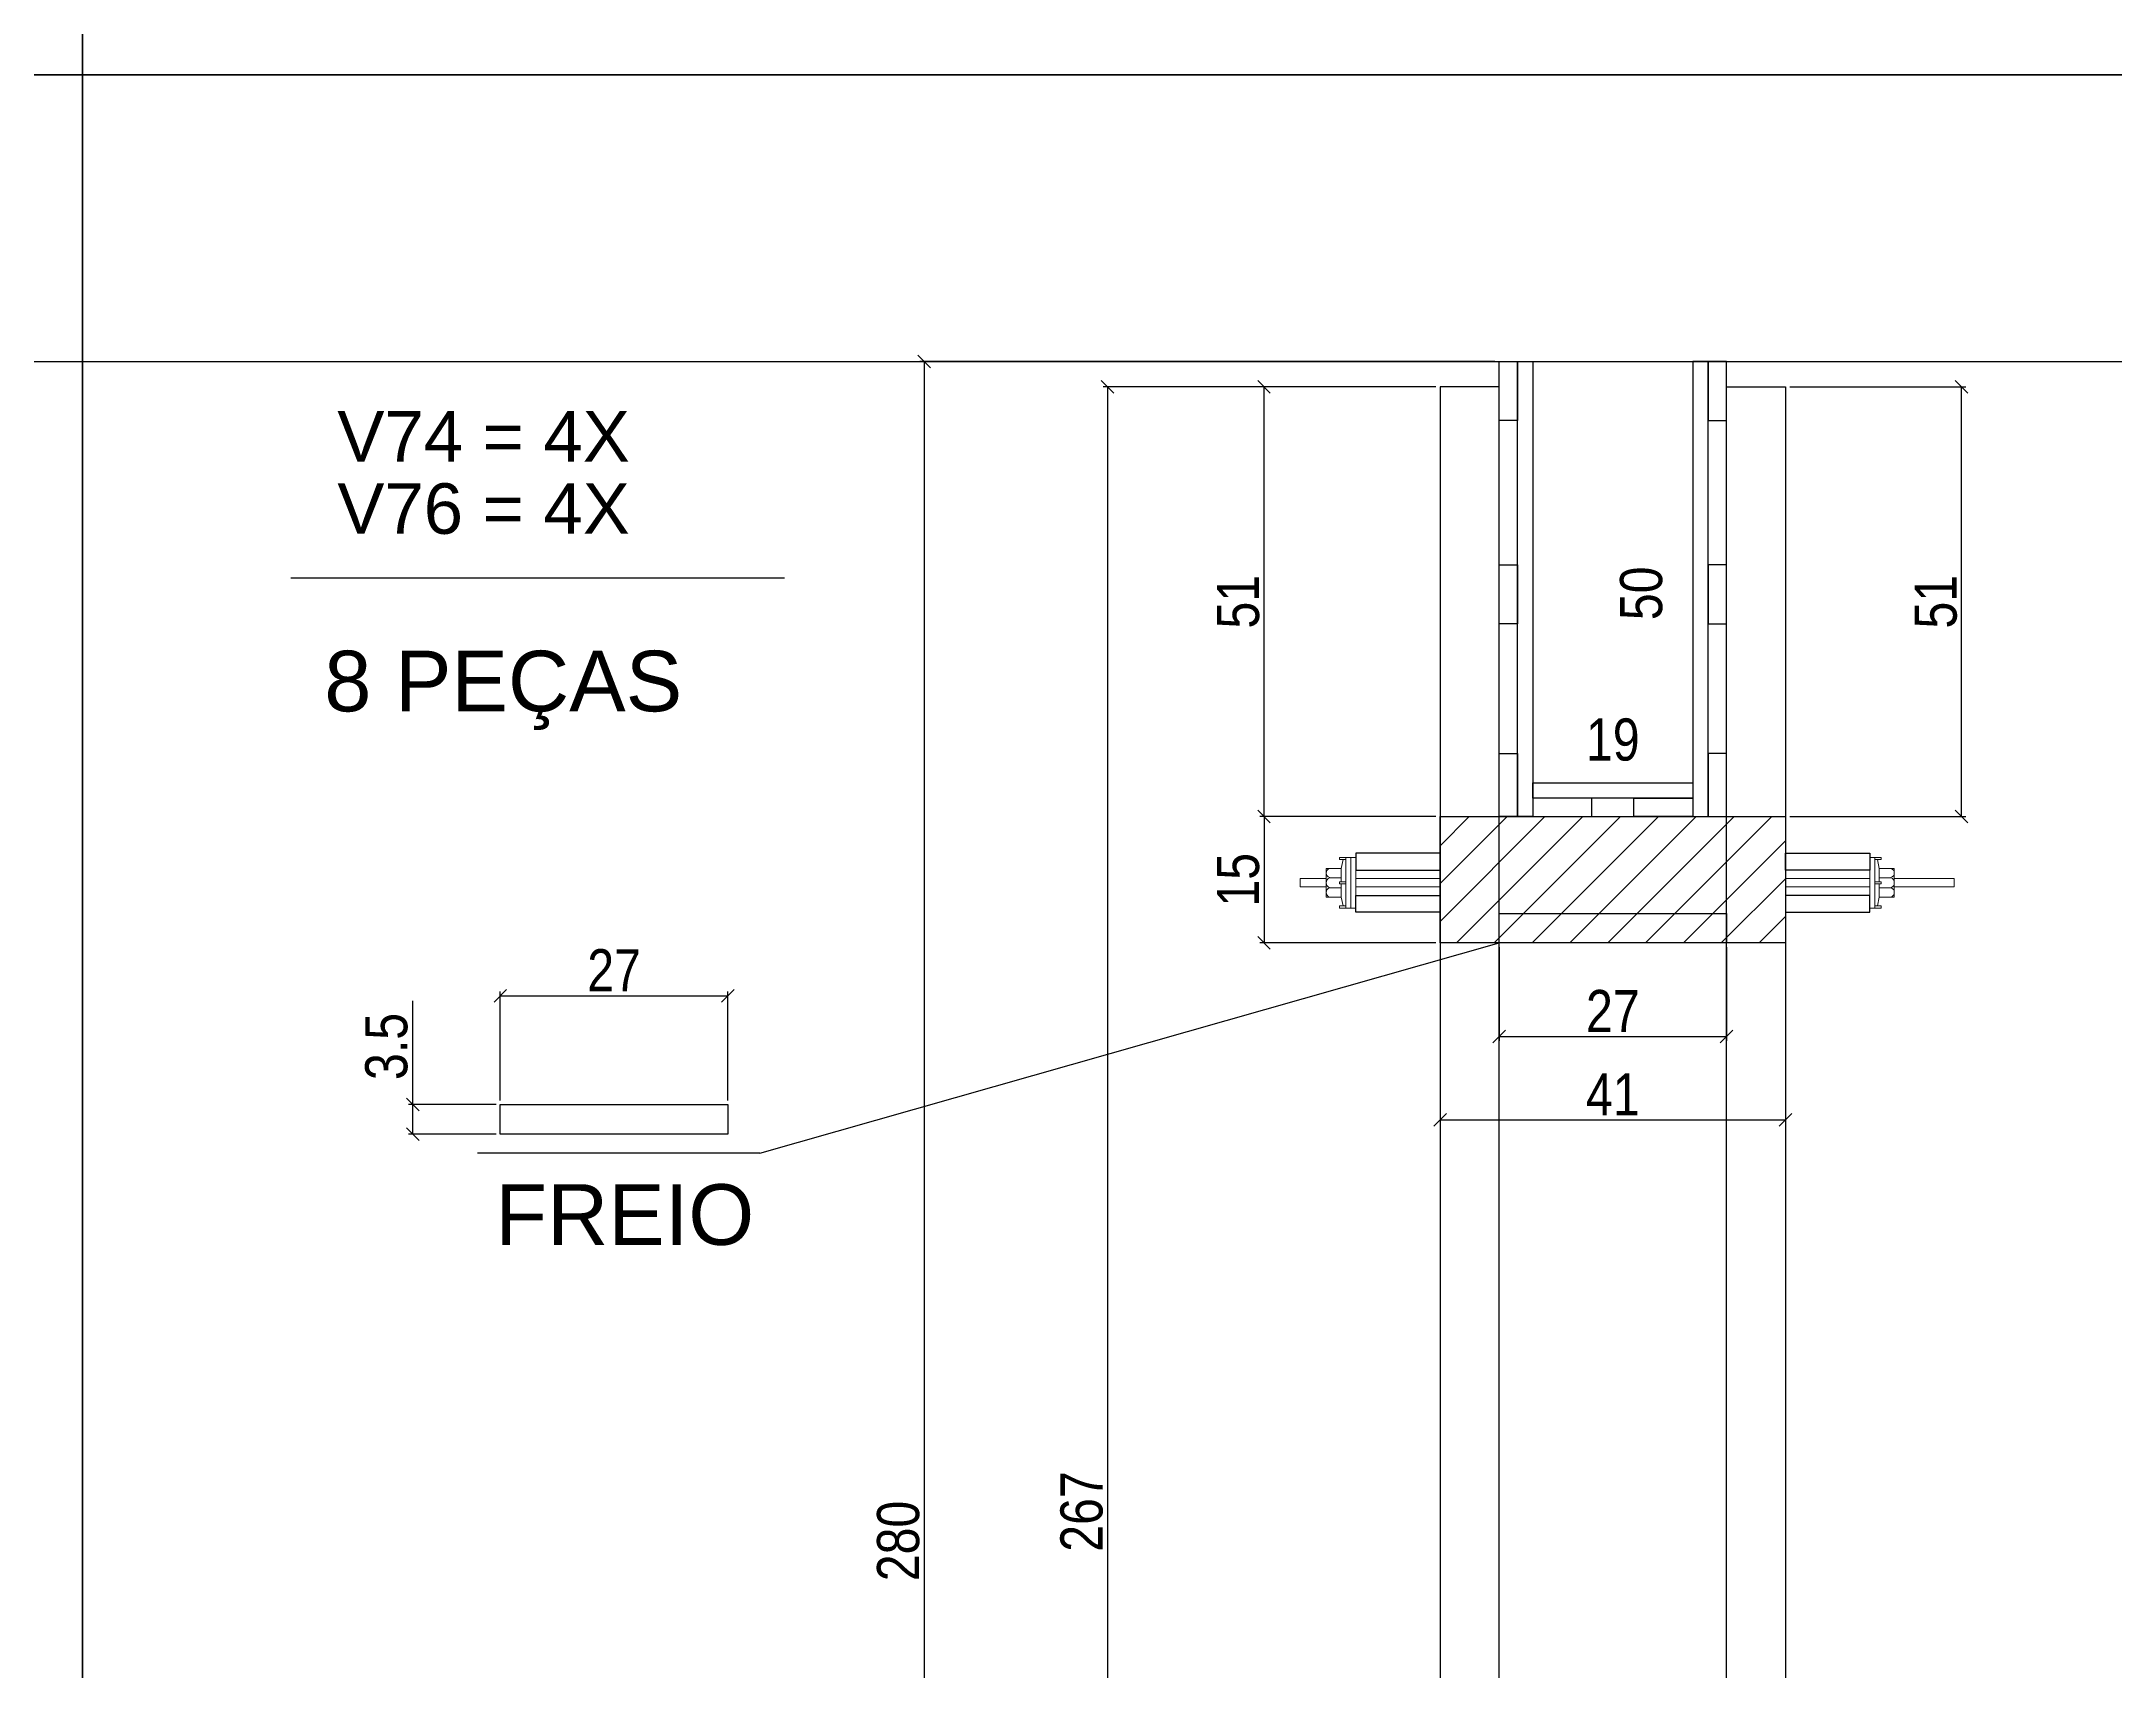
# Model space of a CAD drawing. Header units: millimetres. Extents: x 3247 to 10920, y 704 to 3817.
# Drawn here: x 4735.5 to 5227.6, y 1861.6 to 2248.5 of the extents above; entities that cross this region are included whole.
import ezdxf

# ---------------------------------------------------------------- set-up
doc = ezdxf.new("R2010")
doc.units = ezdxf.units.MM
for name, color, linetype in [('1', 1, 'Continuous'), ('COTA', 241, 'Continuous'), ('GARFOS OK', 3, 'Continuous'), ('Hachura', 253, 'Continuous'), ('Painéis', 200, 'Continuous'), ('SARR_3.5x7', 81, 'Continuous'), ('SARR_7x7', 40, 'Continuous'), ('TIRAS REESCORAMENTO', 252, 'Continuous'), ('VIGAS', 3, 'Continuous')]:
    doc.layers.add(name, color=color, linetype=linetype)
doc.layers.add('BARRA_ANCORAGEM', color=1, linetype='Continuous', lineweight=15)
doc.styles.add('COTA TECNICA 2X', font='techl___.ttf', dxfattribs={"height": 10})
doc.styles.add('R80-50', font='arial.ttf', dxfattribs={"height": 10})
doc.dimstyles.new('SECAO', dxfattribs={"dimscale": 0.333333, "dimtxt": 5, "dimasz": 9, "dimexe": 3, "dimexo": 3, "dimgap": 3, "dimtad": 1, "dimdec": 1, "dimlfac": 0.5, "dimzin": 12, "dimdsep": 46, "dimtxsty": 'COTA TECNICA 2X', "dimblk1": 'OBLIQUE', "dimblk2": 'OBLIQUE', "dimsah": 1, "dimcen": 0.9, "dimclrd": 4, "dimclre": 4, "dimclrt": 240, "dimadec": 1, "dimazin": 3, "dimtfac": 1, "dimtdec": 1, "dimtmove": 0, "dimatfit": 3, "dimfxl": 1, "dimtolj": 1, "dimtzin": 12, "dimarcsym": 0})

# ---------------------------------------------------------------- blocks, each defined once
blk = doc.blocks.new('_Oblique')
at = {"layer": '1', "color": 0, "lineweight": -2}
blk.add_line((-0.5, -0.5), (0.5, 0.5), dxfattribs=at)
blk = doc.blocks.new('*D320')
at = {"layer": 'COTA', "color": 4, "lineweight": -2, "transparency": 16777216}
for p, q in [((5066.51, 2166.46), (4987.55, 2166.46)), ((4988.55, 2166.46), (4988.55, 1632.37)), ((5066.51, 1632.37), (4987.55, 1632.37))]:
    blk.add_line(p, q, dxfattribs=at)
at = {"layer": 'Defpoints', "color": 0, "transparency": 16777216}
for p in [(5067.51, 2166.46), (4988.55, 1632.37), (5067.51, 1632.37)]:
    blk.add_point(p, dxfattribs=at)
at = {"layer": 'COTA', "color": 4, "lineweight": -2, "transparency": 16777216, "xscale": 3, "yscale": 3, "zscale": 3}
for p, rotation in [((4988.55, 2166.46), 90), ((4988.55, 1632.37), 270)]:
    blk.add_blockref('_Oblique', p, dxfattribs=dict(at, rotation=rotation))
at = {"layer": 'COTA', "color": 240, "transparency": 16777216, "insert": (4982.45, 1899.41), "char_height": 10, "attachment_point": 5, "rotation": 90, "style": 'COTA TECNICA 2X'}
blk.add_mtext('\\A1;267', dxfattribs=at)
blk = doc.blocks.new('*D326')
at = {"layer": 'COTA', "color": 4, "lineweight": -2, "transparency": 16777216}
for p, q in [((5066.51, 2166.46), (5024.71, 2166.46)), ((5025.71, 2064.41), (5025.71, 2166.46)), ((5066.51, 2064.41), (5024.71, 2064.41))]:
    blk.add_line(p, q, dxfattribs=at)
at = {"layer": 'Defpoints', "color": 0, "transparency": 16777216}
for p in [(5025.71, 2166.46), (5067.51, 2166.46), (5067.51, 2064.41)]:
    blk.add_point(p, dxfattribs=at)
at = {"layer": 'COTA', "color": 4, "lineweight": -2, "transparency": 16777216, "xscale": 3, "yscale": 3, "zscale": 3}
for p, rotation in [((5025.71, 2166.46), 90), ((5025.71, 2064.41), 270)]:
    blk.add_blockref('_Oblique', p, dxfattribs=dict(at, rotation=rotation))
at = {"layer": 'COTA', "color": 240, "transparency": 16777216, "insert": (5019.6, 2115.43), "char_height": 10, "attachment_point": 5, "rotation": 90, "style": 'COTA TECNICA 2X'}
blk.add_mtext('\\A1;51', dxfattribs=at)
blk = doc.blocks.new('*D327')
at = {"layer": 'COTA', "color": 4, "lineweight": -2, "transparency": 16777216}
for p, q in [((5080.51, 2172.46), (4944.05, 2172.46)), ((4945.05, 2172.46), (4945.05, 1612.37)), ((5066.51, 1612.37), (4944.05, 1612.37))]:
    blk.add_line(p, q, dxfattribs=at)
at = {"layer": 'Defpoints', "color": 0, "transparency": 16777216}
for p in [(5081.51, 2172.46), (4945.05, 1612.37), (5067.51, 1612.37)]:
    blk.add_point(p, dxfattribs=at)
at = {"layer": 'COTA', "color": 4, "lineweight": -2, "transparency": 16777216, "xscale": 3, "yscale": 3, "zscale": 3}
for p, rotation in [((4945.05, 2172.46), 90), ((4945.05, 1612.37), 270)]:
    blk.add_blockref('_Oblique', p, dxfattribs=dict(at, rotation=rotation))
at = {"layer": 'COTA', "color": 240, "transparency": 16777216, "insert": (4938.92, 1892.41), "char_height": 10, "attachment_point": 5, "rotation": 90, "style": 'COTA TECNICA 2X'}
blk.add_mtext('\\A1;280', dxfattribs=at)
blk = doc.blocks.new('*D329')
at = {"layer": 'Defpoints', "color": 0, "transparency": 16777216}
for p in [(5114.55, 2172.46), (5121.4, 2172.46), (5114.55, 2072.41)]:
    blk.add_point(p, dxfattribs=at)
at = {"layer": 'COTA', "color": 240, "transparency": 16777216, "insert": (5115.29, 2117.43), "char_height": 10, "attachment_point": 5, "rotation": 90, "style": 'COTA TECNICA 2X'}
blk.add_mtext('\\A1;50', dxfattribs=at)
blk = doc.blocks.new('*D330')
at = {"layer": 'Defpoints', "color": 0, "transparency": 16777216}
for p in [(5089.51, 2076.56), (5127.51, 2076.56), (5127.51, 2076.56)]:
    blk.add_point(p, dxfattribs=at)
at = {"layer": 'COTA', "color": 240, "transparency": 16777216, "insert": (5108.51, 2082.65), "char_height": 10, "attachment_point": 5, "style": 'COTA TECNICA 2X'}
blk.add_mtext('\\A1;19', dxfattribs=at)
blk = doc.blocks.new('A$C51C4441F')
at = {"layer": 'BARRA_ANCORAGEM'}
for p, q in [((-2.25, 3.4), (-1.79, 5.5)), ((-2.25, 3.4), (-5.81, 3.39)), ((-5.81, 3.39), (-5.81, -3.39)), ((-2.25, 1.2), (-5.02, 1.2)), ((-2.25, 3.4), (-2.25, 3.4)), ((-2.25, 3.4), (-2.25, 0.25)), ((-2.25, -3.4), (-5.81, -3.39)), ((-2.25, -1.2), (-5.02, -1.2)), ((-2.25, -0.25), (-2.25, -3.4)), ((-2.25, -3.4), (-1.79, -5.5))]:
    blk.add_line(p, q, dxfattribs=at)
for points in [[(-2.7, 6), (-1.2, 6), (-1.2, 5.5), (-2.7, 5.5)], [(-1.2, -6), (0, -6), (0, 6), (-1.2, 6)], [(-2.7, 0.25), (-1.2, 0.25), (-1.2, -0.25), (-2.7, -0.25)], [(-2.7, -6), (-1.2, -6), (-1.2, -5.5), (-2.7, -5.5)]]:
    blk.add_lwpolyline(points, close=True, dxfattribs=at)
for centre, radius, start, end in [((-4.66, 2.3), 1.15, 107.7845, 252.2718), ((-4.52, 0), 1.3, 112.648, 247.4083), ((-4.66, -2.3), 1.15, 107.7845, 252.2718)]:
    blk.add_arc(centre, radius, start, end, dxfattribs=at)
blk = doc.blocks.new('*D333')
at = {"layer": 'COTA', "color": 4, "lineweight": -2, "transparency": 16777216}
for p, q in [((4823.64, 1996.02), (4823.64, 2020.63)), ((4843.43, 1996.02), (4822.64, 1996.02)), ((4823.64, 1989.02), (4823.64, 1996.02)), ((4843.43, 1989.02), (4822.64, 1989.02))]:
    blk.add_line(p, q, dxfattribs=at)
at = {"layer": 'Defpoints', "color": 0, "transparency": 16777216}
for p in [(4823.64, 1996.02), (4844.43, 1996.02), (4844.43, 1989.02)]:
    blk.add_point(p, dxfattribs=at)
at = {"layer": 'COTA', "color": 4, "lineweight": -2, "transparency": 16777216, "xscale": 3, "yscale": 3, "zscale": 3}
for p, rotation in [((4823.64, 1996.02), 90), ((4823.64, 1989.02), 270)]:
    blk.add_blockref('_Oblique', p, dxfattribs=dict(at, rotation=rotation))
at = {"layer": 'COTA', "color": 240, "transparency": 16777216, "insert": (4817.42, 2009.83), "char_height": 10, "attachment_point": 5, "rotation": 90, "style": 'COTA TECNICA 2X'}
blk.add_mtext('\\A1;3.5', dxfattribs=at)
blk = doc.blocks.new('*D475')
at = {"layer": 'COTA', "color": 4, "lineweight": -2, "transparency": 16777216}
for p, q in [((4844.43, 1997.02), (4844.43, 2022.86)), ((4898.43, 1997.02), (4898.43, 2022.86)), ((4844.43, 2021.86), (4898.43, 2021.86))]:
    blk.add_line(p, q, dxfattribs=at)
at = {"layer": 'Defpoints', "color": 0, "transparency": 16777216}
for p in [(4898.43, 2021.86), (4844.43, 1996.02), (4898.43, 1996.02)]:
    blk.add_point(p, dxfattribs=at)
at = {"layer": 'COTA', "color": 4, "lineweight": -2, "transparency": 16777216, "xscale": 3, "yscale": 3, "zscale": 3, "rotation": 180}
blk.add_blockref('_Oblique', (4844.43, 2021.86), dxfattribs=at)
at = {"layer": 'COTA', "color": 4, "lineweight": -2, "transparency": 16777216, "xscale": 3, "yscale": 3, "zscale": 3}
blk.add_blockref('_Oblique', (4898.43, 2021.86), dxfattribs=at)
at = {"layer": 'COTA', "color": 240, "transparency": 16777216, "insert": (4871.43, 2027.93), "char_height": 10, "attachment_point": 5, "style": 'COTA TECNICA 2X'}
blk.add_mtext('\\A1;27', dxfattribs=at)
blk = doc.blocks.new('*D476')
at = {"layer": 'COTA', "color": 4, "lineweight": -2, "transparency": 16777216}
for p, q in [((5066.51, 2064.41), (5024.71, 2064.41)), ((5025.71, 2064.41), (5025.71, 2034.41)), ((5066.51, 2034.41), (5024.71, 2034.41))]:
    blk.add_line(p, q, dxfattribs=at)
at = {"layer": 'Defpoints', "color": 0, "transparency": 16777216}
for p in [(5067.51, 2064.41), (5025.71, 2034.41), (5067.51, 2034.41)]:
    blk.add_point(p, dxfattribs=at)
at = {"layer": 'COTA', "color": 4, "lineweight": -2, "transparency": 16777216, "xscale": 3, "yscale": 3, "zscale": 3}
for p, rotation in [((5025.71, 2064.41), 90), ((5025.71, 2034.41), 270)]:
    blk.add_blockref('_Oblique', p, dxfattribs=dict(at, rotation=rotation))
at = {"layer": 'COTA', "color": 240, "transparency": 16777216, "insert": (5019.6, 2049.41), "char_height": 10, "attachment_point": 5, "rotation": 90, "style": 'COTA TECNICA 2X'}
blk.add_mtext('\\A1;15', dxfattribs=at)
blk = doc.blocks.new('*D477')
at = {"layer": 'COTA', "color": 4, "lineweight": -2, "transparency": 16777216}
for p, q in [((5081.51, 2033.41), (5081.51, 2011.17)), ((5135.51, 2033.41), (5135.51, 2011.17)), ((5081.51, 2012.17), (5135.51, 2012.17))]:
    blk.add_line(p, q, dxfattribs=at)
at = {"layer": 'Defpoints', "color": 0, "transparency": 16777216}
for p in [(5081.51, 2034.41), (5135.51, 2034.41), (5135.51, 2012.17)]:
    blk.add_point(p, dxfattribs=at)
at = {"layer": 'COTA', "color": 4, "lineweight": -2, "transparency": 16777216, "xscale": 3, "yscale": 3, "zscale": 3, "rotation": 180}
blk.add_blockref('_Oblique', (5081.51, 2012.17), dxfattribs=at)
at = {"layer": 'COTA', "color": 4, "lineweight": -2, "transparency": 16777216, "xscale": 3, "yscale": 3, "zscale": 3}
blk.add_blockref('_Oblique', (5135.51, 2012.17), dxfattribs=at)
at = {"layer": 'COTA', "color": 240, "transparency": 16777216, "insert": (5108.51, 2018.24), "char_height": 10, "attachment_point": 5, "style": 'COTA TECNICA 2X'}
blk.add_mtext('\\A1;27', dxfattribs=at)
blk = doc.blocks.new('*D469')
at = {"layer": 'COTA', "color": 4, "lineweight": -2, "transparency": 16777216}
for p, q in [((5067.51, 2033.41), (5067.51, 1991.38)), ((5149.51, 2033.41), (5149.51, 1991.38)), ((5067.51, 1992.38), (5149.51, 1992.38))]:
    blk.add_line(p, q, dxfattribs=at)
at = {"layer": 'Defpoints', "color": 0, "transparency": 16777216}
for p in [(5067.51, 2034.41), (5149.51, 2034.41), (5149.51, 1992.38)]:
    blk.add_point(p, dxfattribs=at)
at = {"layer": 'COTA', "color": 4, "lineweight": -2, "transparency": 16777216, "xscale": 3, "yscale": 3, "zscale": 3, "rotation": 180}
blk.add_blockref('_Oblique', (5067.51, 1992.38), dxfattribs=at)
at = {"layer": 'COTA', "color": 4, "lineweight": -2, "transparency": 16777216, "xscale": 3, "yscale": 3, "zscale": 3}
blk.add_blockref('_Oblique', (5149.51, 1992.38), dxfattribs=at)
at = {"layer": 'COTA', "color": 240, "transparency": 16777216, "insert": (5108.51, 1998.45), "char_height": 10, "attachment_point": 5, "style": 'COTA TECNICA 2X'}
blk.add_mtext('\\A1;41', dxfattribs=at)
blk = doc.blocks.new('*D294')
at = {"layer": 'COTA', "color": 4, "lineweight": -2, "transparency": 16777216}
for p, q in [((5150.51, 2166.46), (5192.31, 2166.46)), ((5191.31, 2064.41), (5191.31, 2166.46)), ((5150.51, 2064.41), (5192.31, 2064.41))]:
    blk.add_line(p, q, dxfattribs=at)
at = {"layer": 'Defpoints', "color": 0, "transparency": 16777216}
for p in [(5149.51, 2166.46), (5191.31, 2166.46), (5149.51, 2064.41)]:
    blk.add_point(p, dxfattribs=at)
at = {"layer": 'COTA', "color": 4, "lineweight": -2, "transparency": 16777216, "xscale": 3, "yscale": 3, "zscale": 3}
for p, rotation in [((5191.31, 2166.46), 90), ((5191.31, 2064.41), 270)]:
    blk.add_blockref('_Oblique', p, dxfattribs=dict(at, rotation=rotation))
at = {"layer": 'COTA', "color": 240, "transparency": 16777216, "insert": (5185.2, 2115.43), "char_height": 10, "attachment_point": 5, "rotation": 90, "style": 'COTA TECNICA 2X'}
blk.add_mtext('\\A1;51', dxfattribs=at)

msp = doc.modelspace()

# ---------------------------------------------------------------- hatches: boundary and pattern name
at = {"layer": 'COTA'}
h = msp.add_hatch(dxfattribs=at)
h.set_pattern_fill('ANSI31', color=256, scale=2, style=0)
h.set_pattern_definition([(45, (-19547.4406, -211232.658), (-4.49012806, 4.49012806), [])])
h.paths.add_polyline_path([(5149.51, 2034.41), (5149.51, 2064.41), (5067.51, 2064.41), (5067.51, 2034.41)])

# ---------------------------------------------------------------- linework, layer by layer
at = {"layer": 'BARRA_ANCORAGEM'}
for points in [[(5046.31, 2054.71), (5047.51, 2054.71), (5047.51, 2042.71), (5046.31, 2042.71)], [(5170.71, 2054.71), (5169.51, 2054.71), (5169.51, 2042.71), (5170.71, 2042.71)], [(5034.31, 2047.71), (5040.5, 2047.71), (5040.5, 2049.71), (5034.31, 2049.71)], [(5047.51, 2047.71), (5067.51, 2047.71), (5067.51, 2049.71), (5047.51, 2049.71)], [(5169.51, 2047.71), (5149.51, 2047.71), (5149.51, 2049.71), (5169.51, 2049.71)], [(5175.32, 2047.71), (5189.51, 2047.71), (5189.51, 2049.71), (5175.32, 2049.71)]]:
    msp.add_lwpolyline(points, close=True, dxfattribs=at)
at = {"layer": 'COTA', "color": 1}
msp.add_line((3246.75, 2172.46), (6743.22, 2172.46), dxfattribs=at)
at = {"layer": 'GARFOS OK', "color": 3}
for q in [(5081.51, 2034.41), (4839.01, 1984.49)]:
    msp.add_line((4906.03, 1984.49), q, dxfattribs=at)
at = {"layer": 'Hachura', "color": 7}
msp.add_line((4794.71, 2121.09), (4911.86, 2121.09), dxfattribs=at)
at = {"layer": 'Painéis'}
msp.add_lwpolyline([(5149.51, 2034.41), (5067.51, 2034.41), (5067.51, 2064.41), (5149.51, 2064.41)], close=True, dxfattribs=at)
at = {"layer": 'SARR_3.5x7', "linetype": 'Continuous'}
msp.add_lwpolyline([(4844.43, 1996.02), (4898.43, 1996.02), (4898.43, 1989.02), (4844.43, 1989.02)], close=True, dxfattribs=at)
at = {"layer": 'SARR_7x7', "linetype": 'Continuous'}
for points in [[(5067.51, 1632.37), (5081.51, 1632.37), (5081.51, 2166.46), (5067.51, 2166.46)], [(5149.51, 1632.37), (5135.51, 1632.37), (5135.51, 2166.46), (5149.51, 2166.46)], [(5081.51, 2041.41), (5135.51, 2041.41), (5135.51, 2034.41), (5081.51, 2034.41)]]:
    msp.add_lwpolyline(points, close=True, dxfattribs=at)
at = {"layer": 'TIRAS REESCORAMENTO', "linetype": 'ByBlock'}
msp.add_line((5089.51, 2172.46), (5210.47, 2172.46), dxfattribs=at)
for points in [[(5081.51, 2172.46), (5085.91, 2172.46), (5085.91, 2158.46), (5081.51, 2158.46)], [(5135.51, 2172.46), (5131.11, 2172.46), (5131.11, 2158.46), (5135.51, 2158.46)], [(5081.51, 2124.17), (5085.91, 2124.17), (5085.91, 2110.17), (5081.51, 2110.17)], [(5135.51, 2124.17), (5131.11, 2124.17), (5131.11, 2110.17), (5135.51, 2110.17)], [(5081.51, 2079.41), (5085.91, 2079.41), (5085.91, 2064.41), (5081.51, 2064.41)], [(5135.51, 2079.41), (5131.11, 2079.41), (5131.11, 2064.41), (5135.51, 2064.41)], [(5127.51, 2068.81), (5089.51, 2068.81), (5089.51, 2072.41), (5127.51, 2072.41)], [(5103.51, 2064.41), (5103.51, 2068.81), (5089.51, 2068.81), (5089.51, 2064.41)], [(5113.47, 2064.41), (5113.47, 2068.81), (5127.51, 2068.81), (5127.51, 2064.41)], [(5047.51, 2051.71), (5067.51, 2051.71), (5067.51, 2055.71), (5047.51, 2055.71)], [(5169.51, 2051.71), (5149.51, 2051.71), (5149.51, 2055.71), (5169.51, 2055.71)], [(5047.51, 2045.71), (5067.51, 2045.71), (5067.51, 2041.71), (5047.51, 2041.71)], [(5169.51, 2045.71), (5149.51, 2045.71), (5149.51, 2041.71), (5169.51, 2041.71)]]:
    msp.add_lwpolyline(points, close=True, dxfattribs=at)
for points in [[(5089.51, 2064.41), (5085.91, 2064.41), (5085.91, 2172.46), (5089.51, 2172.46), (5089.51, 2064.41)], [(5127.51, 2064.41), (5131.11, 2064.41), (5131.11, 2172.46), (5127.51, 2172.46), (5127.51, 2064.41)]]:
    msp.add_lwpolyline(points, dxfattribs=at)
at = {"layer": 'VIGAS'}
for points in [[(4745.24, 2240.54), (4245.74, 2240.54), (4245.74, 3008.97), (4745.24, 3008.97)], [(5244.73, 2240.54), (4745.24, 2240.54), (4745.24, 3008.97), (5244.73, 3008.97)], [(4745.24, 1472.11), (4245.74, 1472.11), (4245.74, 2240.54), (4745.24, 2240.54)], [(5244.73, 1472.11), (4745.24, 1472.11), (4745.24, 2240.54), (5244.73, 2240.54)]]:
    msp.add_lwpolyline(points, close=True, dxfattribs=at)

# ---------------------------------------------------------------- block references
at = {"layer": 'BARRA_ANCORAGEM', "xscale": -1, "rotation": 180}
msp.add_blockref('A$C51C4441F', (5046.31, 2048.71), dxfattribs=at)
at = {"layer": 'BARRA_ANCORAGEM', "xscale": -1}
msp.add_blockref('A$C51C4441F', (5169.51, 2048.71), dxfattribs=at)

# ---------------------------------------------------------------- texts
at = {"layer": 'VIGAS', "color": 7, "style": 'R80-50'}
for s, p in [('V74 = 4X', (4805.75, 2148.69)), ('V76 = 4X', (4805.75, 2131.56))]:
    msp.add_text(s, height=12, dxfattribs=at).set_placement(p)
at = {"layer": 'VIGAS', "color": 7, "char_height": 14.4, "attachment_point": 1, "style": 'R80-50'}
for s, insert in [('8 PEÇAS', (4802.64, 2103.8)), ('FREIO', (4843.24, 1977.12))]:
    msp.add_mtext_dynamic_manual_height_columns(s, width=162.221, gutter_width=50, heights=[0], dxfattribs=dict(at, insert=insert))

# ---------------------------------------------------------------- dimensions: what is measured, and where the dimension line sits
at = {"layer": 'COTA', "color": 3}
for base, p1, p2, picture, middle in [((4945.05, 1612.37), (5081.51, 2172.46), (5067.51, 1612.37), '*D327', (4938.92, 1892.41)), ((4988.55, 1632.37), (5067.51, 2166.46), (5067.51, 1632.37), '*D320', (4982.45, 1899.41)), ((5025.71, 2166.46), (5067.51, 2064.41), (5067.51, 2166.46), '*D326', (5019.6, 2115.43)), ((5191.31, 2166.46), (5149.51, 2064.41), (5149.51, 2166.46), '*D294', (5185.2, 2115.43)), ((5025.71, 2034.41), (5067.51, 2064.41), (5067.51, 2034.41), '*D476', (5019.6, 2049.41)), ((4823.64, 1996.02), (4844.43, 1989.02), (4844.43, 1996.02), '*D333', (4817.42, 2009.83))]:
    dim = msp.add_linear_dim(base=base, p1=p1, p2=p2, angle=90, dimstyle='SECAO', dxfattribs=at)
    dim.commit()
    dim.dimension.update_dxf_attribs({"geometry": picture, "text_midpoint": middle})
dim = msp.add_linear_dim(base=(5121.4, 2172.46), p1=(5114.55, 2072.41), p2=(5114.55, 2172.46), angle=90, dimstyle='SECAO', override={"dimse1": 1, "dimse2": 1, "dimsd1": 1, "dimsd2": 1}, dxfattribs=at)
dim.commit()
dim.dimension.update_dxf_attribs({"geometry": '*D329', "text_midpoint": (5121.4, 2117.43), "dimtype": 160})
dim = msp.add_linear_dim(base=(5127.51, 2076.56), p1=(5089.51, 2076.56), p2=(5127.51, 2076.56), dimstyle='SECAO', override={"dimse1": 1, "dimse2": 1, "dimsd1": 1, "dimsd2": 1}, dxfattribs=at)
dim.commit()
dim.dimension.update_dxf_attribs({"geometry": '*D330', "text_midpoint": (5108.51, 2082.65)})
for base, p1, p2, picture, middle in [((4898.43, 2021.86), (4844.43, 1996.02), (4898.43, 1996.02), '*D475', (4871.43, 2027.93)), ((5149.51, 1992.38), (5067.51, 2034.41), (5149.51, 2034.41), '*D469', (5108.51, 1998.45)), ((5135.51, 2012.17), (5081.51, 2034.41), (5135.51, 2034.41), '*D477', (5108.51, 2018.24))]:
    dim = msp.add_linear_dim(base=base, p1=p1, p2=p2, dimstyle='SECAO', dxfattribs=at)
    dim.commit()
    dim.dimension.update_dxf_attribs({"geometry": picture, "text_midpoint": middle})

doc.saveas('drawing.dxf')
